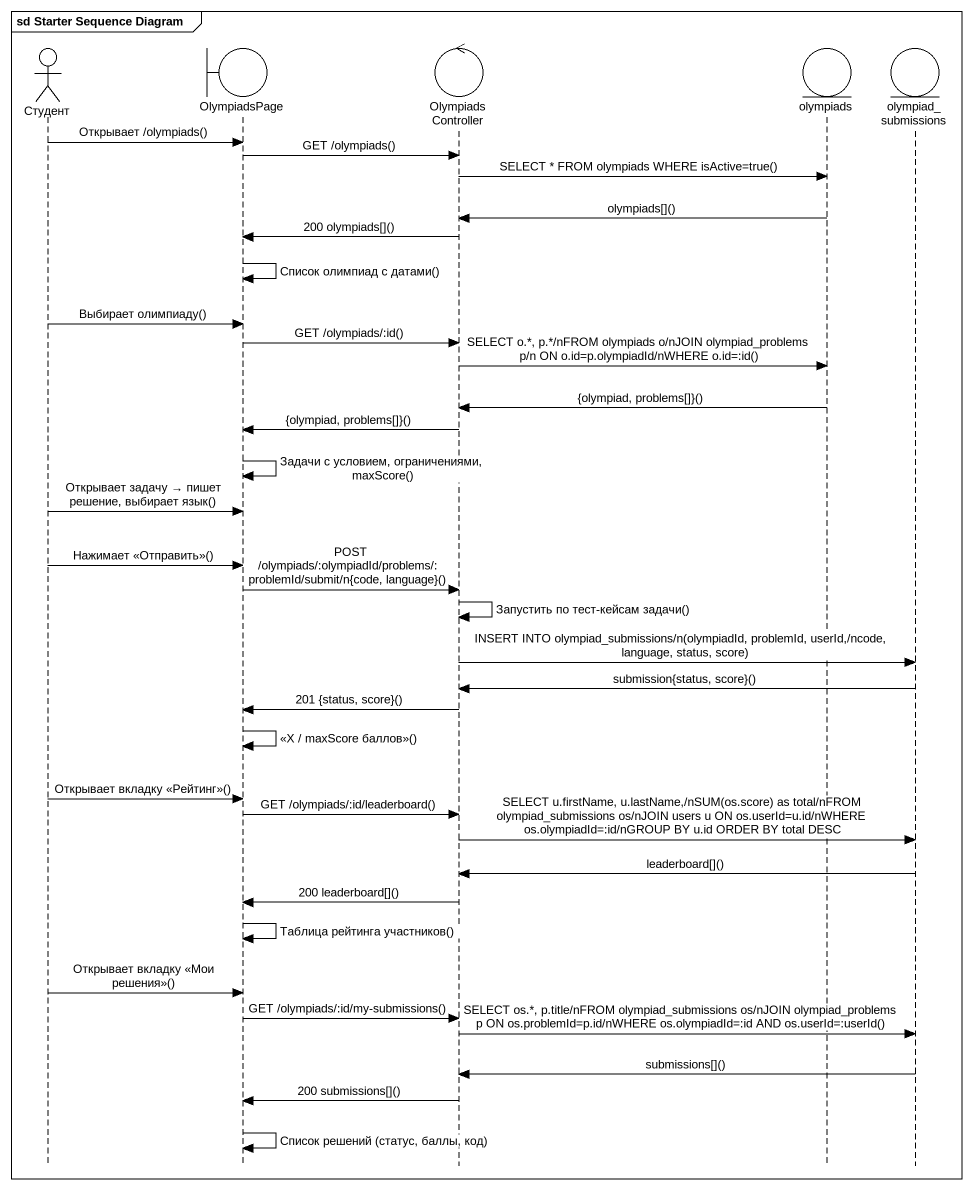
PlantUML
@startuml
mainframe sd Starter Sequence Diagram
hide footbox
actor Студент
boundary OlympiadsPage
control OlympiadsController
entity olympiads
entity olympiad_submissions

Студент -> OlympiadsPage : Открывает /olympiads()
OlympiadsPage -> OlympiadsController : GET /olympiads()
OlympiadsController -> olympiads : SELECT * FROM olympiads WHERE isActive=true()
olympiads -> OlympiadsController : olympiads[]()
OlympiadsController -> OlympiadsPage : 200 olympiads[]()
OlympiadsPage -> OlympiadsPage : Список олимпиад с датами()
Студент -> OlympiadsPage : Выбирает олимпиаду()
OlympiadsPage -> OlympiadsController : GET /olympiads/:id()
OlympiadsController -> olympiads : SELECT o.*, p.*/nFROM olympiads o/nJOIN olympiad_problems p/n ON o.id=p.olympiadId/nWHERE o.id=:id()
olympiads -> OlympiadsController : {olympiad, problems[]}()
OlympiadsController -> OlympiadsPage : {olympiad, problems[]}()
OlympiadsPage -> OlympiadsPage : Задачи с условием, ограничениями, maxScore()
Студент -> OlympiadsPage : Открывает задачу → пишет решение, выбирает язык()
Студент -> OlympiadsPage : Нажимает <<Отправить>>()
OlympiadsPage -> OlympiadsController : POST /olympiads/:olympiadId/problems/:problemId/submit/n{code, language}()
OlympiadsController -> OlympiadsController : Запустить по тест-кейсам задачи()
OlympiadsController -> olympiad_submissions : INSERT INTO olympiad_submissions/n(olympiadId, problemId, userId,/ncode, language, status, score)
olympiad_submissions -> OlympiadsController : submission{status, score}()
OlympiadsController -> OlympiadsPage : 201 {status, score}()
OlympiadsPage -> OlympiadsPage : <<X / maxScore баллов>>()
Студент -> OlympiadsPage : Открывает вкладку <<Рейтинг>>()
OlympiadsPage -> OlympiadsController : GET /olympiads/:id/leaderboard()
OlympiadsController -> olympiad_submissions : SELECT u.firstName, u.lastName,/nSUM(os.score) as total/nFROM olympiad_submissions os/nJOIN users u ON os.userId=u.id/nWHERE os.olympiadId=:id/nGROUP BY u.id ORDER BY total DESC
olympiad_submissions -> OlympiadsController : leaderboard[]()
OlympiadsController -> OlympiadsPage : 200 leaderboard[]()
OlympiadsPage -> OlympiadsPage : Таблица рейтинга участников()
Студент -> OlympiadsPage : Открывает вкладку <<Мои решения>>()
OlympiadsPage -> OlympiadsController : GET /olympiads/:id/my-submissions()
OlympiadsController -> olympiad_submissions : SELECT os.*, p.title/nFROM olympiad_submissions os/nJOIN olympiad_problems p ON os.problemId=p.id/nWHERE os.olympiadId=:id AND os.userId=:userId()
olympiad_submissions -> OlympiadsController : submissions[]()
OlympiadsController -> OlympiadsPage : 200 submissions[]()
OlympiadsPage -> OlympiadsPage : Список решений (статус, баллы, код)
@enduml
